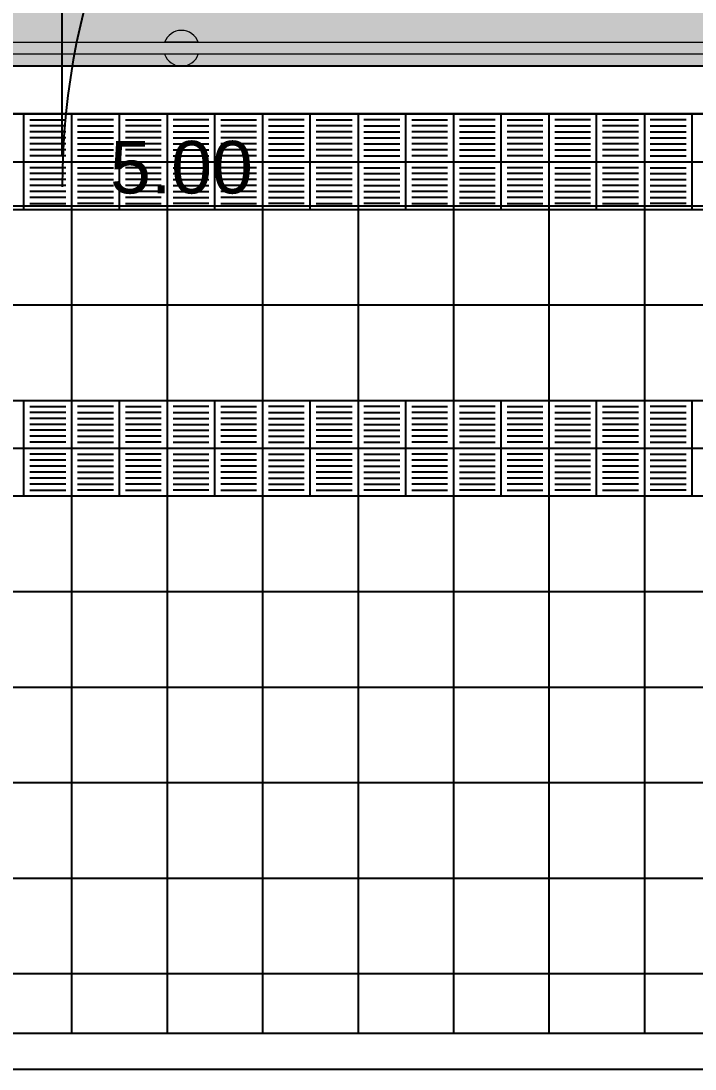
# Model space of a CAD drawing. Header units: inches. Extents: x -309 to 190, y -1585 to -1350.
# Drawn here: x -244.704 to -241.879, y -1423.408 to -1419.019 of the extents above; entities that cross this region are included whole.
import ezdxf
from ezdxf.lldxf.tags import DXFTag

# ---------------------------------------------------------------- set-up
doc = ezdxf.new("R2010")
doc.units = ezdxf.units.IN
doc.header["$MEASUREMENT"] = 0
doc.header["$PDMODE"] = 3
for name, pattern in [('CENTER2', [1.125, 0.75, -0.125, 0.125, -0.125]), ('DASHDOT', [25.4, 12.7, -6.35, 0, -6.35]), ('HIDDEN', [0.375, 0.25, -0.125])]:
    doc.linetypes.add(name, pattern=pattern)
doc.layers.get('0').update_dxf_attribs({"color": 9, "linetype": 'CONTINUOUS'})
doc.layers.get('DEFPOINTS').update_dxf_attribs({"color": 9, "linetype": 'CONTINUOUS'})
for name, color, linetype in [('CARP', 9, 'CONTINUOUS'), ('CIEGOS', 9, 'CONTINUOUS'), ('COTAS 1.75', 9, 'CONTINUOUS'), ('DET', 9, 'CONTINUOUS'), ('EJES', 9, 'DASHDOT'), ('HACHS', 9, 'CONTINUOUS'), ('lm', 9, 'HIDDEN'), ('NO VIDENTES', 9, 'CONTINUOUS'), ('PROY', 9, 'HIDDEN2'), ('V2', 9, 'CONTINUOUS')]:
    doc.layers.add(name, color=color, linetype=linetype)
doc.layers.add('None', color=9, linetype='CONTINUOUS', lineweight=5)
doc.styles.add('COTAS', font='arial.ttf')
tags = doc.linetypes.add('HIDDEN2', pattern=[0.1875, 0.125, -0.0625]).pattern_tags.tags
tags[6:7] = [DXFTag(74, 4), DXFTag(75, 0), DXFTag(340, '0'), DXFTag(46, 1.0), DXFTag(50, 0.0), DXFTag(44, 0.0), DXFTag(45, 0.0)]
tags[4:5] = [DXFTag(74, 4), DXFTag(75, 0), DXFTag(340, '0'), DXFTag(46, 1.0), DXFTag(50, 0.0), DXFTag(44, 0.0), DXFTag(45, 0.0)]
doc.dimstyles.new('ploteo 100', dxfattribs={"dimscale": 0, "dimtxt": 0.22, "dimasz": 0.1, "dimexe": 0, "dimexo": 0, "dimgap": 0.05, "dimtad": 1, "dimzin": 0, "dimdsep": 46, "dimtxsty": 'COTAS', "dimblk1": 'ARCHTICK', "dimblk2": 'ARCHTICK', "dimsah": 1, "dimcen": 0.7, "dimclrd": 256, "dimclre": 256, "dimclrt": 256, "dimaunit": 1, "dimadec": 3, "dimazin": 0, "dimtfac": 1, "dimtmove": 2, "dimatfit": 3, "dimldrblk": 'ARCHTICK', "dimfxl": 1, "dimtolj": 1, "dimtzin": 0, "dimarcsym": 0})

# ---------------------------------------------------------------- blocks, each defined once
blk = doc.blocks.new('_ARCHTICK')
at = {"color": 0, "linetype": 'ByBlock', "const_width": 0.15}
blk.add_lwpolyline([(-0.5, -0.5), (0.5, 0.5)], dxfattribs=at)
blk = doc.blocks.new('*D16')
at = {"layer": 'COTAS 1.75', "lineweight": -2, "transparency": 16777216}
for p, q in [((-246.5318, -1419.4082), (-246.5318, -1419.795)), ((-241.5318, -1419.4082), (-241.5318, -1419.795)), ((-241.5318, -1419.795), (-246.5318, -1419.795))]:
    blk.add_line(p, q, dxfattribs=at)
at = {"layer": 'DEFPOINTS', "color": 0, "transparency": 16777216}
for p in [(-246.5318, -1419.4082), (-241.5318, -1419.4082), (-246.5318, -1419.795)]:
    blk.add_point(p, dxfattribs=at)
at = {"layer": 'COTAS 1.75', "lineweight": -2, "transparency": 16777216, "xscale": 0.1, "yscale": 0.1, "zscale": 0.1}
for p, rotation in [((-246.5318, -1419.795), 180.0000000002293), ((-241.5318, -1419.795), 2.293365497507693e-10)]:
    blk.add_blockref('_ARCHTICK', p, dxfattribs=dict(at, rotation=rotation))
at = {"layer": 'COTAS 1.75', "transparency": 16777216, "insert": (-244.0318, -1419.6327), "char_height": 0.22, "attachment_point": 5, "style": 'COTAS'}
blk.add_mtext('\\A1;5.00', dxfattribs=at)

msp = doc.modelspace()

# ---------------------------------------------------------------- hatches: boundary and pattern name
at = {"layer": 'HACHS'}
h = msp.add_hatch(dxfattribs=at)
h.set_pattern_fill('AR-HBONE', color=256, scale=0.03, angle=-1e-14)
edge = h.paths.add_edge_path()
edge.add_line((-257.5318, -1375.7982), (-262.5318, -1375.7982))
edge.add_line((-262.5318, -1375.7982), (-262.5318, -1379.3882))
edge.add_line((-262.5318, -1379.3882), (-264.4918, -1379.3882))
edge.add_line((-264.4918, -1379.3882), (-264.4918, -1375.571))
edge.add_line((-264.4918, -1375.571), (-268.5332, -1379.6124))
edge.add_line((-268.5332, -1379.6124), (-268.5332, -1380.2142))
edge.add_line((-268.5332, -1380.2142), (-263.5318, -1380.2142))
edge.add_line((-263.5318, -1380.2142), (-263.5318, -1395.2142))
edge.add_line((-263.5318, -1395.2142), (-268.5318, -1395.2142))
edge.add_line((-268.5318, -1395.2142), (-268.5318, -1397.7142))
edge.add_line((-268.5318, -1397.7142), (-263.5318, -1397.7142))
edge.add_line((-263.5318, -1397.7142), (-263.5318, -1415.2142))
edge.add_line((-263.5318, -1415.2142), (-268.403, -1415.2142))
edge.add_line((-268.403, -1415.2142), (-264.409, -1419.2082))
edge.add_line((-264.409, -1419.2082), (-236.5318, -1419.2082))
edge.add_line((-236.5318, -1419.2082), (-236.5318, -1417.9618))
edge.add_line((-236.5318, -1417.9618), (-241.5318, -1417.9618))
edge.add_line((-241.5318, -1417.9618), (-241.5318, -1400.4618))
edge.add_line((-241.5318, -1400.4618), (-236.5318, -1400.4618))
edge.add_line((-236.5318, -1400.4618), (-236.5318, -1395.3142))
edge.add_line((-236.5318, -1395.3142), (-241.5318, -1395.3142))
edge.add_line((-241.5318, -1395.3142), (-241.5318, -1375.7982))
edge.add_line((-241.5318, -1375.7982), (-246.5318, -1375.7982))
edge.add_line((-246.5318, -1375.7982), (-246.5318, -1378.4182))
edge.add_arc((-246.9318, -1378.4182), 0.4, -90, 0, ccw=False)
edge.add_line((-246.9318, -1378.8182), (-257.1318, -1378.8182))
edge.add_arc((-257.1318, -1378.4182), 0.4, 180, 270, ccw=False)
edge.add_line((-257.5318, -1378.4182), (-257.5318, -1376.0565))
edge.add_line((-257.5318, -1376.0565), (-257.5318, -1375.7982))
h.paths.add_polyline_path([(-247.5318, -1385.3142), (-257.5318, -1385.3142), (-257.5318, -1395.3142), (-247.5318, -1395.3142)], flags=16)
h.paths.add_polyline_path([(-257.5318, -1397.7142), (-247.5318, -1397.7142), (-247.5318, -1412.7142), (-257.5318, -1412.7142)], flags=16)
h.paths.add_polyline_path([(-238.3318, -1395.6392), (-238.3318, -1397.4892), (-237.9318, -1397.4892), (-237.9318, -1395.6392)], flags=0)
h.paths.add_polyline_path([(-237.5318, -1395.6392), (-237.5318, -1397.4892), (-237.1318, -1397.4892), (-237.1318, -1395.6392)], flags=16)
h.paths.add_polyline_path([(-238.3318, -1395.6392), (-238.3318, -1397.4892), (-237.9318, -1397.4892), (-237.9318, -1395.6392)], flags=16)
h.paths.add_polyline_path([(-237.5318, -1395.6392), (-237.5318, -1397.4892), (-237.1318, -1397.4892), (-237.1318, -1395.6392)], flags=0)
h.paths.add_polyline_path([(-239.5318, -1395.6392), (-239.5318, -1397.4892), (-239.9318, -1397.4892), (-239.9318, -1395.6392)], flags=0)
h.paths.add_polyline_path([(-240.3318, -1395.6392), (-240.3318, -1397.4892), (-240.7318, -1397.4892), (-240.7318, -1395.6392)], flags=16)
h.paths.add_polyline_path([(-241.1318, -1395.6392), (-241.1318, -1397.4892), (-241.5318, -1397.4892), (-241.5318, -1395.6392)], flags=16)
h.paths.add_polyline_path([(-241.9318, -1395.6392), (-241.9318, -1397.4892), (-242.3318, -1397.4892), (-242.3318, -1395.6392)], flags=0)
h.paths.add_polyline_path([(-238.7318, -1395.6392), (-238.7318, -1397.4892), (-239.1318, -1397.4892), (-239.1318, -1395.6392)], flags=16)
h.paths.add_polyline_path([(-239.5318, -1395.6392), (-239.5318, -1397.4892), (-239.9318, -1397.4892), (-239.9318, -1395.6392)], flags=16)
h.paths.add_polyline_path([(-240.3318, -1395.6392), (-240.3318, -1397.4892), (-240.7318, -1397.4892), (-240.7318, -1395.6392)], flags=0)
h.paths.add_polyline_path([(-241.9318, -1395.6392), (-241.9318, -1397.4892), (-242.3318, -1397.4892), (-242.3318, -1395.6392)], flags=16)
h.paths.add_polyline_path([(-238.7318, -1395.6392), (-238.7318, -1397.4892), (-239.1318, -1397.4892), (-239.1318, -1395.6392)], flags=0)
h.paths.add_polyline_path([(-243.1318, -1395.6392), (-243.1318, -1397.4892), (-242.7318, -1397.4892), (-242.7318, -1395.6392)], flags=16)
h.paths.add_polyline_path([(-243.9318, -1395.6392), (-243.9318, -1397.4892), (-243.5318, -1397.4892), (-243.5318, -1395.6392)], flags=0)
h.paths.add_polyline_path([(-243.1318, -1395.6392), (-243.1318, -1397.4892), (-242.7318, -1397.4892), (-242.7318, -1395.6392)], flags=0)
h.paths.add_polyline_path([(-243.9318, -1395.6392), (-243.9318, -1397.4892), (-243.5318, -1397.4892), (-243.5318, -1395.6392)], flags=16)
h.paths.add_polyline_path([(-244.7318, -1395.6392), (-244.7318, -1397.4892), (-244.3318, -1397.4892), (-244.3318, -1395.6392)], flags=16)
h.paths.add_polyline_path([(-258.3318, -1395.6392), (-258.3318, -1397.4892), (-257.9318, -1397.4892), (-257.9318, -1395.6392)], flags=16)
h.paths.add_polyline_path([(-259.9318, -1395.6392), (-259.9318, -1397.4892), (-259.5318, -1397.4892), (-259.5318, -1395.6392)], flags=16)
h.paths.add_polyline_path([(-259.1318, -1395.6392), (-259.1318, -1397.4892), (-258.7318, -1397.4892), (-258.7318, -1395.6392)], flags=0)
h.paths.add_polyline_path([(-258.3318, -1395.6392), (-258.3318, -1397.4892), (-257.9318, -1397.4892), (-257.9318, -1395.6392)], flags=0)
h.paths.add_polyline_path([(-259.9318, -1395.6392), (-259.9318, -1397.4892), (-259.5318, -1397.4892), (-259.5318, -1395.6392)], flags=0)
h.paths.add_polyline_path([(-259.1318, -1395.6392), (-259.1318, -1397.4892), (-258.7318, -1397.4892), (-258.7318, -1395.6392)], flags=16)
h.paths.add_polyline_path([(-246.3318, -1395.6392), (-246.3318, -1397.4892), (-245.9318, -1397.4892), (-245.9318, -1395.6392)], flags=0)
h.paths.add_polyline_path([(-245.5318, -1395.6392), (-245.5318, -1397.4892), (-245.1318, -1397.4892), (-245.1318, -1395.6392)], flags=16)
h.paths.add_polyline_path([(-247.1318, -1395.6392), (-247.1318, -1397.4892), (-246.7318, -1397.4892), (-246.7318, -1395.6392)], flags=16)
h.paths.add_polyline_path([(-246.3318, -1395.6392), (-246.3318, -1397.4892), (-245.9318, -1397.4892), (-245.9318, -1395.6392)], flags=16)
h.paths.add_polyline_path([(-245.5318, -1395.6392), (-245.5318, -1397.4892), (-245.1318, -1397.4892), (-245.1318, -1395.6392)], flags=0)
h.paths.add_polyline_path([(-247.1318, -1395.6392), (-247.1318, -1397.4892), (-246.7318, -1397.4892), (-246.7318, -1395.6392)], flags=0)
h.paths.add_polyline_path([(-256.3318, -1395.6392), (-256.3318, -1397.4892), (-256.7318, -1397.4892), (-256.7318, -1395.6392)], flags=0)
h.paths.add_polyline_path([(-257.1318, -1395.6392), (-257.1318, -1397.4892), (-257.5318, -1397.4892), (-257.5318, -1395.6392)], flags=16)
h.paths.add_polyline_path([(-253.1318, -1395.6392), (-253.1318, -1397.4892), (-253.5318, -1397.4892), (-253.5318, -1395.6392)], flags=0)
h.paths.add_polyline_path([(-253.9318, -1395.6392), (-253.9318, -1397.4892), (-254.3318, -1397.4892), (-254.3318, -1395.6392)], flags=0)
h.paths.add_polyline_path([(-254.7318, -1395.6392), (-254.7318, -1397.4892), (-255.1318, -1397.4892), (-255.1318, -1395.6392)], flags=0)
h.paths.add_polyline_path([(-255.5318, -1395.6392), (-255.5318, -1397.4892), (-255.9318, -1397.4892), (-255.9318, -1395.6392)], flags=16)
h.paths.add_polyline_path([(-252.3318, -1395.6392), (-252.3318, -1397.4892), (-252.7318, -1397.4892), (-252.7318, -1395.6392)], flags=0)
h.paths.add_polyline_path([(-247.5318, -1395.6392), (-247.5318, -1397.4892), (-247.9318, -1397.4892), (-247.9318, -1395.6392)], flags=16)
h.paths.add_polyline_path([(-249.1318, -1395.6392), (-249.1318, -1397.4892), (-249.5318, -1397.4892), (-249.5318, -1395.6392)], flags=16)
h.paths.add_polyline_path([(-249.9318, -1395.6392), (-249.9318, -1397.4892), (-250.3318, -1397.4892), (-250.3318, -1395.6392)], flags=0)
h.paths.add_polyline_path([(-250.7318, -1395.6392), (-250.7318, -1397.4892), (-251.1318, -1397.4892), (-251.1318, -1395.6392)], flags=0)
h.paths.add_polyline_path([(-251.5318, -1395.6392), (-251.5318, -1397.4892), (-251.9318, -1397.4892), (-251.9318, -1395.6392)], flags=16)
h.paths.add_polyline_path([(-248.3318, -1395.6392), (-248.3318, -1397.4892), (-248.7318, -1397.4892), (-248.7318, -1395.6392)], flags=0)
h.paths.add_polyline_path([(-256.3318, -1395.6392), (-256.3318, -1397.4892), (-256.7318, -1397.4892), (-256.7318, -1395.6392)], flags=16)
h.paths.add_polyline_path([(-257.1318, -1395.6392), (-257.1318, -1397.4892), (-257.5318, -1397.4892), (-257.5318, -1395.6392)], flags=0)
h.paths.add_polyline_path([(-253.1318, -1395.6392), (-253.1318, -1397.4892), (-253.5318, -1397.4892), (-253.5318, -1395.6392)], flags=16)
h.paths.add_polyline_path([(-253.9318, -1395.6392), (-253.9318, -1397.4892), (-254.3318, -1397.4892), (-254.3318, -1395.6392)], flags=16)
h.paths.add_polyline_path([(-254.7318, -1395.6392), (-254.7318, -1397.4892), (-255.1318, -1397.4892), (-255.1318, -1395.6392)], flags=16)
h.paths.add_polyline_path([(-255.5318, -1395.6392), (-255.5318, -1397.4892), (-255.9318, -1397.4892), (-255.9318, -1395.6392)], flags=0)
h.paths.add_polyline_path([(-252.3318, -1395.6392), (-252.3318, -1397.4892), (-252.7318, -1397.4892), (-252.7318, -1395.6392)], flags=16)
h.paths.add_polyline_path([(-247.5318, -1395.6392), (-247.5318, -1397.4892), (-247.9318, -1397.4892), (-247.9318, -1395.6392)], flags=0)
h.paths.add_polyline_path([(-249.1318, -1395.6392), (-249.1318, -1397.4892), (-249.5318, -1397.4892), (-249.5318, -1395.6392)], flags=0)
h.paths.add_polyline_path([(-249.9318, -1395.6392), (-249.9318, -1397.4892), (-250.3318, -1397.4892), (-250.3318, -1395.6392)], flags=16)
h.paths.add_polyline_path([(-250.7318, -1395.6392), (-250.7318, -1397.4892), (-251.1318, -1397.4892), (-251.1318, -1395.6392)], flags=16)
h.paths.add_polyline_path([(-251.5318, -1395.6392), (-251.5318, -1397.4892), (-251.9318, -1397.4892), (-251.9318, -1395.6392)], flags=0)
h.paths.add_polyline_path([(-248.3318, -1395.6392), (-248.3318, -1397.4892), (-248.7318, -1397.4892), (-248.7318, -1395.6392)], flags=16)
h.paths.add_polyline_path([(-260.7318, -1395.6392), (-260.7318, -1397.4892), (-260.3318, -1397.4892), (-260.3318, -1395.6392)], flags=16)
h.paths.add_polyline_path([(-261.5318, -1395.6392), (-261.5318, -1397.4892), (-261.1318, -1397.4892), (-261.1318, -1395.6392)], flags=16)
h.paths.add_polyline_path([(-262.3318, -1395.6392), (-262.3318, -1397.4892), (-261.9318, -1397.4892), (-261.9318, -1395.6392)], flags=16)
h.paths.add_polyline_path([(-263.1318, -1395.6392), (-263.1318, -1397.4892), (-262.7318, -1397.4892), (-262.7318, -1395.6392)], flags=16)
h.paths.add_polyline_path([(-261.5318, -1395.6392), (-261.5318, -1397.4892), (-261.1318, -1397.4892), (-261.1318, -1395.6392)], flags=0)
h.paths.add_polyline_path([(-262.3318, -1395.6392), (-262.3318, -1397.4892), (-261.9318, -1397.4892), (-261.9318, -1395.6392)], flags=0)
h.paths.add_polyline_path([(-263.1318, -1395.6392), (-263.1318, -1397.4892), (-262.7318, -1397.4892), (-262.7318, -1395.6392)], flags=0)
h.paths.add_polyline_path([(-243.7431, -1376.3182), (-243.7431, -1378.1682), (-243.3431, -1378.1682), (-243.3431, -1376.3182)], flags=0)
h.paths.add_polyline_path([(-242.9431, -1376.3182), (-242.9431, -1378.1682), (-242.5431, -1378.1682), (-242.5431, -1376.3182)], flags=16)
h.paths.add_polyline_path([(-242.1431, -1376.3182), (-242.1431, -1378.1682), (-241.7431, -1378.1682), (-241.7431, -1376.3182)], flags=0)
h.paths.add_polyline_path([(-243.7431, -1376.3182), (-243.7431, -1378.1682), (-243.3431, -1378.1682), (-243.3431, -1376.3182)], flags=16)
h.paths.add_polyline_path([(-242.9431, -1376.3182), (-242.9431, -1378.1682), (-242.5431, -1378.1682), (-242.5431, -1376.3182)], flags=0)
h.paths.add_polyline_path([(-242.1431, -1376.3182), (-242.1431, -1378.1682), (-241.7431, -1378.1682), (-241.7431, -1376.3182)], flags=16)
h.paths.add_polyline_path([(-244.1431, -1376.3182), (-244.1431, -1378.1682), (-244.5431, -1378.1682), (-244.5431, -1376.3182)], flags=16)
h.paths.add_polyline_path([(-246.1431, -1376.3182), (-246.1431, -1378.1682), (-245.7431, -1378.1682), (-245.7431, -1376.3182)], flags=16)
h.paths.add_polyline_path([(-244.9431, -1376.3182), (-244.9431, -1378.1682), (-245.3431, -1378.1682), (-245.3431, -1376.3182)], flags=16)
h.paths.add_polyline_path([(-244.9431, -1376.3182), (-244.9431, -1378.1682), (-245.3431, -1378.1682), (-245.3431, -1376.3182)], flags=0)

# ---------------------------------------------------------------- linework, layer by layer
at = {"layer": 'CARP', "flags": 128}
msp.add_lwpolyline([(-241.5318, -1419.2082), (-246.5318, -1419.2082)], dxfattribs=at)
at = {"layer": 'CIEGOS'}
for points in [[(-264.4918, -1419.4082), (-172.9718, -1419.4082)], [(-264.6577, -1419.8082), (-172.8062, -1419.8082)], [(-264.9895, -1420.6082), (-172.4742, -1420.6082)], [(-264.9895, -1420.6082), (-172.4742, -1420.6082)], [(-265.1553, -1421.0082), (-172.3084, -1421.0082)], [(-265.1553, -1421.0082), (-172.3084, -1421.0082)]]:
    msp.add_lwpolyline(points, dxfattribs=at)
at = {"layer": 'DET'}
for points in [[(-244.6918, -1419.8082), (-244.6918, -1419.4082)], [(-244.4918, -1419.4082), (-244.4918, -1423.2582)], [(-244.2918, -1419.8082), (-244.2918, -1419.4082)], [(-244.0918, -1419.4082), (-244.0918, -1423.2582)], [(-243.8918, -1419.8082), (-243.8918, -1419.4082)], [(-243.6918, -1419.4082), (-243.6918, -1423.2582)], [(-243.4918, -1419.8082), (-243.4918, -1419.4082)], [(-243.2918, -1419.4082), (-243.2918, -1423.2582)], [(-243.0918, -1419.8082), (-243.0918, -1419.4082)], [(-242.8918, -1419.4082), (-242.8918, -1423.2582)], [(-242.6918, -1419.8082), (-242.6918, -1419.4082)], [(-242.4918, -1419.4082), (-242.4918, -1423.2582)], [(-242.2918, -1419.8082), (-242.2918, -1419.4082)], [(-242.0918, -1419.4082), (-242.0918, -1423.2582)], [(-241.8918, -1419.8082), (-241.8918, -1419.4082)], [(-264.5748, -1419.6082), (-172.889, -1419.6082)], [(-264.8236, -1420.2082), (-172.6405, -1420.2082)], [(-264.8236, -1420.2082), (-172.6405, -1420.2082)], [(-244.6918, -1421.0082), (-244.6918, -1420.6082)], [(-244.2918, -1421.0082), (-244.2918, -1420.6082)], [(-243.8918, -1421.0082), (-243.8918, -1420.6082)], [(-243.4918, -1421.0082), (-243.4918, -1420.6082)], [(-243.0918, -1421.0082), (-243.0918, -1420.6082)], [(-242.6918, -1421.0082), (-242.6918, -1420.6082)], [(-242.2918, -1421.0082), (-242.2918, -1420.6082)], [(-241.8918, -1421.0082), (-241.8918, -1420.6082)], [(-265.0724, -1420.8082), (-172.3914, -1420.8082)], [(-265.0724, -1420.8082), (-172.3914, -1420.8082)], [(-265.3212, -1421.4082), (-172.1425, -1421.4082)], [(-265.3212, -1421.4082), (-172.1425, -1421.4082)], [(-265.4871, -1421.8082), (-171.9766, -1421.8082)], [(-265.4871, -1421.8082), (-171.9766, -1421.8082)], [(-265.653, -1422.2082), (-171.8107, -1422.2082)], [(-248.4918, -1422.6082), (-239.6918, -1422.6082)], [(-265.9847, -1423.0082), (-239.6918, -1423.0082)]]:
    msp.add_lwpolyline(points, dxfattribs=at)
at = {"layer": 'EJES', "ltscale": 0.6}
msp.add_line((-241.5318, -1419.4082), (-246.5318, -1419.4082), dxfattribs=at)
at = {"layer": 'lm', "linetype": 'CENTER2'}
msp.add_line((-265.8046, -1419.4082), (-171.4579, -1419.4082), dxfattribs=at)
msp.add_line((-265.8046, -1419.4082), (-171.4579, -1419.4082), dxfattribs=at)
at = {"layer": 'NO VIDENTES'}
for p, q in [((-244.6668, -1419.4332), (-244.5168, -1419.4332)), ((-244.5168, -1419.4582), (-244.6668, -1419.4582)), ((-244.3168, -1419.4332), (-244.4668, -1419.4332)), ((-244.4668, -1419.4582), (-244.3168, -1419.4582)), ((-244.2668, -1419.4332), (-244.1168, -1419.4332)), ((-244.1168, -1419.4582), (-244.2668, -1419.4582)), ((-243.9168, -1419.4332), (-244.0668, -1419.4332)), ((-244.0668, -1419.4582), (-243.9168, -1419.4582)), ((-243.8668, -1419.4332), (-243.7168, -1419.4332)), ((-243.7168, -1419.4582), (-243.8668, -1419.4582)), ((-243.5168, -1419.4332), (-243.6668, -1419.4332)), ((-243.6668, -1419.4582), (-243.5168, -1419.4582)), ((-243.4668, -1419.4332), (-243.3168, -1419.4332)), ((-243.3168, -1419.4582), (-243.4668, -1419.4582)), ((-243.1168, -1419.4332), (-243.2668, -1419.4332)), ((-243.2668, -1419.4582), (-243.1168, -1419.4582)), ((-243.0668, -1419.4332), (-242.9168, -1419.4332)), ((-242.9168, -1419.4582), (-243.0668, -1419.4582)), ((-242.7168, -1419.4332), (-242.8668, -1419.4332)), ((-242.8668, -1419.4582), (-242.7168, -1419.4582)), ((-242.6668, -1419.4332), (-242.5168, -1419.4332)), ((-242.5168, -1419.4582), (-242.6668, -1419.4582)), ((-242.3168, -1419.4332), (-242.4668, -1419.4332)), ((-242.4668, -1419.4582), (-242.3168, -1419.4582)), ((-242.2668, -1419.4332), (-242.1168, -1419.4332)), ((-242.1168, -1419.4582), (-242.2668, -1419.4582)), ((-241.9168, -1419.4332), (-242.0668, -1419.4332)), ((-242.0668, -1419.4582), (-241.9168, -1419.4582)), ((-244.5168, -1419.4832), (-244.6668, -1419.4832)), ((-244.4668, -1419.4832), (-244.3168, -1419.4832)), ((-244.1168, -1419.4832), (-244.2668, -1419.4832)), ((-244.0668, -1419.4832), (-243.9168, -1419.4832)), ((-243.7168, -1419.4832), (-243.8668, -1419.4832)), ((-243.6668, -1419.4832), (-243.5168, -1419.4832)), ((-243.3168, -1419.4832), (-243.4668, -1419.4832)), ((-243.2668, -1419.4832), (-243.1168, -1419.4832)), ((-242.9168, -1419.4832), (-243.0668, -1419.4832)), ((-242.8668, -1419.4832), (-242.7168, -1419.4832)), ((-242.5168, -1419.4832), (-242.6668, -1419.4832)), ((-242.4668, -1419.4832), (-242.3168, -1419.4832)), ((-242.1168, -1419.4832), (-242.2668, -1419.4832)), ((-242.0668, -1419.4832), (-241.9168, -1419.4832)), ((-244.5168, -1419.5082), (-244.6668, -1419.5082)), ((-244.5168, -1419.5332), (-244.6668, -1419.5332)), ((-244.4668, -1419.5082), (-244.3168, -1419.5082)), ((-244.4668, -1419.5332), (-244.3168, -1419.5332)), ((-244.1168, -1419.5082), (-244.2668, -1419.5082)), ((-244.1168, -1419.5332), (-244.2668, -1419.5332)), ((-244.0668, -1419.5082), (-243.9168, -1419.5082)), ((-244.0668, -1419.5332), (-243.9168, -1419.5332)), ((-243.7168, -1419.5082), (-243.8668, -1419.5082)), ((-243.7168, -1419.5332), (-243.8668, -1419.5332)), ((-243.6668, -1419.5082), (-243.5168, -1419.5082)), ((-243.6668, -1419.5332), (-243.5168, -1419.5332)), ((-243.3168, -1419.5082), (-243.4668, -1419.5082)), ((-243.3168, -1419.5332), (-243.4668, -1419.5332)), ((-243.2668, -1419.5082), (-243.1168, -1419.5082)), ((-243.2668, -1419.5332), (-243.1168, -1419.5332)), ((-242.9168, -1419.5082), (-243.0668, -1419.5082)), ((-242.9168, -1419.5332), (-243.0668, -1419.5332)), ((-242.8668, -1419.5082), (-242.7168, -1419.5082)), ((-242.8668, -1419.5332), (-242.7168, -1419.5332)), ((-242.5168, -1419.5082), (-242.6668, -1419.5082)), ((-242.5168, -1419.5332), (-242.6668, -1419.5332)), ((-242.4668, -1419.5082), (-242.3168, -1419.5082)), ((-242.4668, -1419.5332), (-242.3168, -1419.5332)), ((-242.1168, -1419.5082), (-242.2668, -1419.5082)), ((-242.1168, -1419.5332), (-242.2668, -1419.5332)), ((-242.0668, -1419.5082), (-241.9168, -1419.5082)), ((-242.0668, -1419.5332), (-241.9168, -1419.5332)), ((-244.5168, -1419.5582), (-244.6668, -1419.5582)), ((-244.5168, -1419.5832), (-244.6668, -1419.5832)), ((-244.4668, -1419.5582), (-244.3168, -1419.5582)), ((-244.4668, -1419.5832), (-244.3168, -1419.5832)), ((-244.1168, -1419.5582), (-244.2668, -1419.5582)), ((-244.1168, -1419.5832), (-244.2668, -1419.5832)), ((-244.0668, -1419.5582), (-243.9168, -1419.5582)), ((-244.0668, -1419.5832), (-243.9168, -1419.5832)), ((-243.7168, -1419.5582), (-243.8668, -1419.5582)), ((-243.7168, -1419.5832), (-243.8668, -1419.5832)), ((-243.6668, -1419.5582), (-243.5168, -1419.5582)), ((-243.6668, -1419.5832), (-243.5168, -1419.5832)), ((-243.3168, -1419.5582), (-243.4668, -1419.5582)), ((-243.3168, -1419.5832), (-243.4668, -1419.5832)), ((-243.2668, -1419.5582), (-243.1168, -1419.5582)), ((-243.2668, -1419.5832), (-243.1168, -1419.5832)), ((-242.9168, -1419.5582), (-243.0668, -1419.5582)), ((-242.9168, -1419.5832), (-243.0668, -1419.5832)), ((-242.8668, -1419.5582), (-242.7168, -1419.5582)), ((-242.8668, -1419.5832), (-242.7168, -1419.5832)), ((-242.5168, -1419.5582), (-242.6668, -1419.5582)), ((-242.5168, -1419.5832), (-242.6668, -1419.5832)), ((-242.4668, -1419.5582), (-242.3168, -1419.5582)), ((-242.4668, -1419.5832), (-242.3168, -1419.5832)), ((-242.1168, -1419.5582), (-242.2668, -1419.5582)), ((-242.1168, -1419.5832), (-242.2668, -1419.5832)), ((-242.0668, -1419.5582), (-241.9168, -1419.5582)), ((-242.0668, -1419.5832), (-241.9168, -1419.5832)), ((-244.5168, -1419.6332), (-244.6668, -1419.6332)), ((-244.4668, -1419.6332), (-244.3168, -1419.6332)), ((-244.1168, -1419.6332), (-244.2668, -1419.6332)), ((-244.0668, -1419.6332), (-243.9168, -1419.6332)), ((-243.7168, -1419.6332), (-243.8668, -1419.6332)), ((-243.6668, -1419.6332), (-243.5168, -1419.6332)), ((-243.3168, -1419.6332), (-243.4668, -1419.6332)), ((-243.2668, -1419.6332), (-243.1168, -1419.6332)), ((-242.9168, -1419.6332), (-243.0668, -1419.6332)), ((-242.8668, -1419.6332), (-242.7168, -1419.6332)), ((-242.5168, -1419.6332), (-242.6668, -1419.6332)), ((-242.4668, -1419.6332), (-242.3168, -1419.6332)), ((-242.1168, -1419.6332), (-242.2668, -1419.6332)), ((-242.0668, -1419.6332), (-241.9168, -1419.6332)), ((-244.5168, -1419.6582), (-244.6668, -1419.6582)), ((-244.4668, -1419.6582), (-244.3168, -1419.6582)), ((-244.1168, -1419.6582), (-244.2668, -1419.6582)), ((-244.0668, -1419.6582), (-243.9168, -1419.6582)), ((-243.7168, -1419.6582), (-243.8668, -1419.6582)), ((-243.6668, -1419.6582), (-243.5168, -1419.6582)), ((-243.3168, -1419.6582), (-243.4668, -1419.6582)), ((-243.2668, -1419.6582), (-243.1168, -1419.6582)), ((-242.9168, -1419.6582), (-243.0668, -1419.6582)), ((-242.8668, -1419.6582), (-242.7168, -1419.6582)), ((-242.5168, -1419.6582), (-242.6668, -1419.6582)), ((-242.4668, -1419.6582), (-242.3168, -1419.6582)), ((-242.1168, -1419.6582), (-242.2668, -1419.6582)), ((-242.0668, -1419.6582), (-241.9168, -1419.6582)), ((-244.5168, -1419.6832), (-244.6668, -1419.6832)), ((-244.5168, -1419.7082), (-244.6668, -1419.7082)), ((-244.4668, -1419.6832), (-244.3168, -1419.6832)), ((-244.4668, -1419.7082), (-244.3168, -1419.7082)), ((-244.1168, -1419.6832), (-244.2668, -1419.6832)), ((-244.1168, -1419.7082), (-244.2668, -1419.7082)), ((-244.0668, -1419.6832), (-243.9168, -1419.6832)), ((-244.0668, -1419.7082), (-243.9168, -1419.7082)), ((-243.7168, -1419.6832), (-243.8668, -1419.6832)), ((-243.7168, -1419.7082), (-243.8668, -1419.7082)), ((-243.6668, -1419.6832), (-243.5168, -1419.6832)), ((-243.6668, -1419.7082), (-243.5168, -1419.7082)), ((-243.3168, -1419.6832), (-243.4668, -1419.6832)), ((-243.3168, -1419.7082), (-243.4668, -1419.7082)), ((-243.2668, -1419.6832), (-243.1168, -1419.6832)), ((-243.2668, -1419.7082), (-243.1168, -1419.7082)), ((-242.9168, -1419.6832), (-243.0668, -1419.6832)), ((-242.9168, -1419.7082), (-243.0668, -1419.7082)), ((-242.8668, -1419.6832), (-242.7168, -1419.6832)), ((-242.8668, -1419.7082), (-242.7168, -1419.7082)), ((-242.5168, -1419.6832), (-242.6668, -1419.6832)), ((-242.5168, -1419.7082), (-242.6668, -1419.7082)), ((-242.4668, -1419.6832), (-242.3168, -1419.6832)), ((-242.4668, -1419.7082), (-242.3168, -1419.7082)), ((-242.1168, -1419.6832), (-242.2668, -1419.6832)), ((-242.1168, -1419.7082), (-242.2668, -1419.7082)), ((-242.0668, -1419.6832), (-241.9168, -1419.6832)), ((-242.0668, -1419.7082), (-241.9168, -1419.7082)), ((-244.5168, -1419.7332), (-244.6668, -1419.7332)), ((-244.5168, -1419.7582), (-244.6668, -1419.7582)), ((-244.4668, -1419.7332), (-244.3168, -1419.7332)), ((-244.4668, -1419.7582), (-244.3168, -1419.7582)), ((-244.1168, -1419.7332), (-244.2668, -1419.7332)), ((-244.1168, -1419.7582), (-244.2668, -1419.7582)), ((-244.0668, -1419.7332), (-243.9168, -1419.7332)), ((-244.0668, -1419.7582), (-243.9168, -1419.7582)), ((-243.7168, -1419.7332), (-243.8668, -1419.7332)), ((-243.7168, -1419.7582), (-243.8668, -1419.7582)), ((-243.6668, -1419.7332), (-243.5168, -1419.7332)), ((-243.6668, -1419.7582), (-243.5168, -1419.7582)), ((-243.3168, -1419.7332), (-243.4668, -1419.7332)), ((-243.3168, -1419.7582), (-243.4668, -1419.7582)), ((-243.2668, -1419.7332), (-243.1168, -1419.7332)), ((-243.2668, -1419.7582), (-243.1168, -1419.7582)), ((-242.9168, -1419.7332), (-243.0668, -1419.7332)), ((-242.9168, -1419.7582), (-243.0668, -1419.7582)), ((-242.8668, -1419.7332), (-242.7168, -1419.7332)), ((-242.8668, -1419.7582), (-242.7168, -1419.7582)), ((-242.5168, -1419.7332), (-242.6668, -1419.7332)), ((-242.5168, -1419.7582), (-242.6668, -1419.7582)), ((-242.4668, -1419.7332), (-242.3168, -1419.7332)), ((-242.4668, -1419.7582), (-242.3168, -1419.7582)), ((-242.1168, -1419.7332), (-242.2668, -1419.7332)), ((-242.1168, -1419.7582), (-242.2668, -1419.7582)), ((-242.0668, -1419.7332), (-241.9168, -1419.7332)), ((-242.0668, -1419.7582), (-241.9168, -1419.7582)), ((-244.6668, -1419.7832), (-244.5168, -1419.7832)), ((-244.3168, -1419.7832), (-244.4668, -1419.7832)), ((-244.2668, -1419.7832), (-244.1168, -1419.7832)), ((-243.9168, -1419.7832), (-244.0668, -1419.7832)), ((-243.8668, -1419.7832), (-243.7168, -1419.7832)), ((-243.5168, -1419.7832), (-243.6668, -1419.7832)), ((-243.4668, -1419.7832), (-243.3168, -1419.7832)), ((-243.1168, -1419.7832), (-243.2668, -1419.7832)), ((-243.0668, -1419.7832), (-242.9168, -1419.7832)), ((-242.7168, -1419.7832), (-242.8668, -1419.7832)), ((-242.6668, -1419.7832), (-242.5168, -1419.7832)), ((-242.3168, -1419.7832), (-242.4668, -1419.7832)), ((-242.2668, -1419.7832), (-242.1168, -1419.7832)), ((-241.9168, -1419.7832), (-242.0668, -1419.7832)), ((-244.6668, -1420.6332), (-244.5168, -1420.6332)), ((-244.3168, -1420.6332), (-244.4668, -1420.6332)), ((-244.2668, -1420.6332), (-244.1168, -1420.6332)), ((-243.9168, -1420.6332), (-244.0668, -1420.6332)), ((-243.8668, -1420.6332), (-243.7168, -1420.6332)), ((-243.5168, -1420.6332), (-243.6668, -1420.6332)), ((-243.4668, -1420.6332), (-243.3168, -1420.6332)), ((-243.1168, -1420.6332), (-243.2668, -1420.6332)), ((-243.0668, -1420.6332), (-242.9168, -1420.6332)), ((-242.7168, -1420.6332), (-242.8668, -1420.6332)), ((-242.6668, -1420.6332), (-242.5168, -1420.6332)), ((-242.3168, -1420.6332), (-242.4668, -1420.6332)), ((-242.2668, -1420.6332), (-242.1168, -1420.6332)), ((-241.9168, -1420.6332), (-242.0668, -1420.6332)), ((-244.5168, -1420.6582), (-244.6668, -1420.6582)), ((-244.5168, -1420.6832), (-244.6668, -1420.6832)), ((-244.4668, -1420.6582), (-244.3168, -1420.6582)), ((-244.4668, -1420.6832), (-244.3168, -1420.6832)), ((-244.1168, -1420.6582), (-244.2668, -1420.6582)), ((-244.1168, -1420.6832), (-244.2668, -1420.6832)), ((-244.0668, -1420.6582), (-243.9168, -1420.6582)), ((-244.0668, -1420.6832), (-243.9168, -1420.6832)), ((-243.7168, -1420.6582), (-243.8668, -1420.6582)), ((-243.7168, -1420.6832), (-243.8668, -1420.6832)), ((-243.6668, -1420.6582), (-243.5168, -1420.6582)), ((-243.6668, -1420.6832), (-243.5168, -1420.6832)), ((-243.3168, -1420.6582), (-243.4668, -1420.6582)), ((-243.3168, -1420.6832), (-243.4668, -1420.6832)), ((-243.2668, -1420.6582), (-243.1168, -1420.6582)), ((-243.2668, -1420.6832), (-243.1168, -1420.6832)), ((-242.9168, -1420.6582), (-243.0668, -1420.6582)), ((-242.9168, -1420.6832), (-243.0668, -1420.6832)), ((-242.8668, -1420.6582), (-242.7168, -1420.6582)), ((-242.8668, -1420.6832), (-242.7168, -1420.6832)), ((-242.5168, -1420.6582), (-242.6668, -1420.6582)), ((-242.5168, -1420.6832), (-242.6668, -1420.6832)), ((-242.4668, -1420.6582), (-242.3168, -1420.6582)), ((-242.4668, -1420.6832), (-242.3168, -1420.6832)), ((-242.1168, -1420.6582), (-242.2668, -1420.6582)), ((-242.1168, -1420.6832), (-242.2668, -1420.6832)), ((-242.0668, -1420.6582), (-241.9168, -1420.6582)), ((-242.0668, -1420.6832), (-241.9168, -1420.6832)), ((-244.5168, -1420.7082), (-244.6668, -1420.7082)), ((-244.5168, -1420.7332), (-244.6668, -1420.7332)), ((-244.4668, -1420.7082), (-244.3168, -1420.7082)), ((-244.4668, -1420.7332), (-244.3168, -1420.7332)), ((-244.1168, -1420.7082), (-244.2668, -1420.7082)), ((-244.1168, -1420.7332), (-244.2668, -1420.7332)), ((-244.0668, -1420.7082), (-243.9168, -1420.7082)), ((-244.0668, -1420.7332), (-243.9168, -1420.7332)), ((-243.7168, -1420.7082), (-243.8668, -1420.7082)), ((-243.7168, -1420.7332), (-243.8668, -1420.7332)), ((-243.6668, -1420.7082), (-243.5168, -1420.7082)), ((-243.6668, -1420.7332), (-243.5168, -1420.7332)), ((-243.3168, -1420.7082), (-243.4668, -1420.7082)), ((-243.3168, -1420.7332), (-243.4668, -1420.7332)), ((-243.2668, -1420.7082), (-243.1168, -1420.7082)), ((-243.2668, -1420.7332), (-243.1168, -1420.7332)), ((-242.9168, -1420.7082), (-243.0668, -1420.7082)), ((-242.9168, -1420.7332), (-243.0668, -1420.7332)), ((-242.8668, -1420.7082), (-242.7168, -1420.7082)), ((-242.8668, -1420.7332), (-242.7168, -1420.7332)), ((-242.5168, -1420.7082), (-242.6668, -1420.7082)), ((-242.5168, -1420.7332), (-242.6668, -1420.7332)), ((-242.4668, -1420.7082), (-242.3168, -1420.7082)), ((-242.4668, -1420.7332), (-242.3168, -1420.7332)), ((-242.1168, -1420.7082), (-242.2668, -1420.7082)), ((-242.1168, -1420.7332), (-242.2668, -1420.7332)), ((-242.0668, -1420.7082), (-241.9168, -1420.7082)), ((-242.0668, -1420.7332), (-241.9168, -1420.7332)), ((-244.5168, -1420.7582), (-244.6668, -1420.7582)), ((-244.4668, -1420.7582), (-244.3168, -1420.7582)), ((-244.1168, -1420.7582), (-244.2668, -1420.7582)), ((-244.0668, -1420.7582), (-243.9168, -1420.7582)), ((-243.7168, -1420.7582), (-243.8668, -1420.7582)), ((-243.6668, -1420.7582), (-243.5168, -1420.7582)), ((-243.3168, -1420.7582), (-243.4668, -1420.7582)), ((-243.2668, -1420.7582), (-243.1168, -1420.7582)), ((-242.9168, -1420.7582), (-243.0668, -1420.7582)), ((-242.8668, -1420.7582), (-242.7168, -1420.7582)), ((-242.5168, -1420.7582), (-242.6668, -1420.7582)), ((-242.4668, -1420.7582), (-242.3168, -1420.7582)), ((-242.1168, -1420.7582), (-242.2668, -1420.7582)), ((-242.0668, -1420.7582), (-241.9168, -1420.7582)), ((-244.5168, -1420.7832), (-244.6668, -1420.7832)), ((-244.4668, -1420.7832), (-244.3168, -1420.7832)), ((-244.1168, -1420.7832), (-244.2668, -1420.7832)), ((-244.0668, -1420.7832), (-243.9168, -1420.7832)), ((-243.7168, -1420.7832), (-243.8668, -1420.7832)), ((-243.6668, -1420.7832), (-243.5168, -1420.7832)), ((-243.3168, -1420.7832), (-243.4668, -1420.7832)), ((-243.2668, -1420.7832), (-243.1168, -1420.7832)), ((-242.9168, -1420.7832), (-243.0668, -1420.7832)), ((-242.8668, -1420.7832), (-242.7168, -1420.7832)), ((-242.5168, -1420.7832), (-242.6668, -1420.7832)), ((-242.4668, -1420.7832), (-242.3168, -1420.7832)), ((-242.1168, -1420.7832), (-242.2668, -1420.7832)), ((-242.0668, -1420.7832), (-241.9168, -1420.7832)), ((-244.5168, -1420.8332), (-244.6668, -1420.8332)), ((-244.5168, -1420.8582), (-244.6668, -1420.8582)), ((-244.4668, -1420.8332), (-244.3168, -1420.8332)), ((-244.4668, -1420.8582), (-244.3168, -1420.8582)), ((-244.1168, -1420.8332), (-244.2668, -1420.8332)), ((-244.1168, -1420.8582), (-244.2668, -1420.8582)), ((-244.0668, -1420.8332), (-243.9168, -1420.8332)), ((-244.0668, -1420.8582), (-243.9168, -1420.8582)), ((-243.7168, -1420.8332), (-243.8668, -1420.8332)), ((-243.7168, -1420.8582), (-243.8668, -1420.8582)), ((-243.6668, -1420.8332), (-243.5168, -1420.8332)), ((-243.6668, -1420.8582), (-243.5168, -1420.8582)), ((-243.3168, -1420.8332), (-243.4668, -1420.8332)), ((-243.3168, -1420.8582), (-243.4668, -1420.8582)), ((-243.2668, -1420.8332), (-243.1168, -1420.8332)), ((-243.2668, -1420.8582), (-243.1168, -1420.8582)), ((-242.9168, -1420.8332), (-243.0668, -1420.8332)), ((-242.9168, -1420.8582), (-243.0668, -1420.8582)), ((-242.8668, -1420.8332), (-242.7168, -1420.8332)), ((-242.8668, -1420.8582), (-242.7168, -1420.8582)), ((-242.5168, -1420.8332), (-242.6668, -1420.8332)), ((-242.5168, -1420.8582), (-242.6668, -1420.8582)), ((-242.4668, -1420.8332), (-242.3168, -1420.8332)), ((-242.4668, -1420.8582), (-242.3168, -1420.8582)), ((-242.1168, -1420.8332), (-242.2668, -1420.8332)), ((-242.1168, -1420.8582), (-242.2668, -1420.8582)), ((-242.0668, -1420.8332), (-241.9168, -1420.8332)), ((-242.0668, -1420.8582), (-241.9168, -1420.8582)), ((-244.5168, -1420.8832), (-244.6668, -1420.8832)), ((-244.5168, -1420.9082), (-244.6668, -1420.9082)), ((-244.4668, -1420.8832), (-244.3168, -1420.8832)), ((-244.4668, -1420.9082), (-244.3168, -1420.9082)), ((-244.1168, -1420.8832), (-244.2668, -1420.8832)), ((-244.1168, -1420.9082), (-244.2668, -1420.9082)), ((-244.0668, -1420.8832), (-243.9168, -1420.8832)), ((-244.0668, -1420.9082), (-243.9168, -1420.9082)), ((-243.7168, -1420.8832), (-243.8668, -1420.8832)), ((-243.7168, -1420.9082), (-243.8668, -1420.9082)), ((-243.6668, -1420.8832), (-243.5168, -1420.8832)), ((-243.6668, -1420.9082), (-243.5168, -1420.9082)), ((-243.3168, -1420.8832), (-243.4668, -1420.8832)), ((-243.3168, -1420.9082), (-243.4668, -1420.9082)), ((-243.2668, -1420.8832), (-243.1168, -1420.8832)), ((-243.2668, -1420.9082), (-243.1168, -1420.9082)), ((-242.9168, -1420.8832), (-243.0668, -1420.8832)), ((-242.9168, -1420.9082), (-243.0668, -1420.9082)), ((-242.8668, -1420.8832), (-242.7168, -1420.8832)), ((-242.8668, -1420.9082), (-242.7168, -1420.9082)), ((-242.5168, -1420.8832), (-242.6668, -1420.8832)), ((-242.5168, -1420.9082), (-242.6668, -1420.9082)), ((-242.4668, -1420.8832), (-242.3168, -1420.8832)), ((-242.4668, -1420.9082), (-242.3168, -1420.9082)), ((-242.1168, -1420.8832), (-242.2668, -1420.8832)), ((-242.1168, -1420.9082), (-242.2668, -1420.9082)), ((-242.0668, -1420.8832), (-241.9168, -1420.8832)), ((-242.0668, -1420.9082), (-241.9168, -1420.9082)), ((-244.5168, -1420.9332), (-244.6668, -1420.9332)), ((-244.4668, -1420.9332), (-244.3168, -1420.9332)), ((-244.1168, -1420.9332), (-244.2668, -1420.9332)), ((-244.0668, -1420.9332), (-243.9168, -1420.9332)), ((-243.7168, -1420.9332), (-243.8668, -1420.9332)), ((-243.6668, -1420.9332), (-243.5168, -1420.9332)), ((-243.3168, -1420.9332), (-243.4668, -1420.9332)), ((-243.2668, -1420.9332), (-243.1168, -1420.9332)), ((-242.9168, -1420.9332), (-243.0668, -1420.9332)), ((-242.8668, -1420.9332), (-242.7168, -1420.9332)), ((-242.5168, -1420.9332), (-242.6668, -1420.9332)), ((-242.4668, -1420.9332), (-242.3168, -1420.9332)), ((-242.1168, -1420.9332), (-242.2668, -1420.9332)), ((-242.0668, -1420.9332), (-241.9168, -1420.9332)), ((-244.5168, -1420.9582), (-244.6668, -1420.9582)), ((-244.6668, -1420.9832), (-244.5168, -1420.9832)), ((-244.4668, -1420.9582), (-244.3168, -1420.9582)), ((-244.3168, -1420.9832), (-244.4668, -1420.9832)), ((-244.1168, -1420.9582), (-244.2668, -1420.9582)), ((-244.2668, -1420.9832), (-244.1168, -1420.9832)), ((-244.0668, -1420.9582), (-243.9168, -1420.9582)), ((-243.9168, -1420.9832), (-244.0668, -1420.9832)), ((-243.7168, -1420.9582), (-243.8668, -1420.9582)), ((-243.8668, -1420.9832), (-243.7168, -1420.9832)), ((-243.6668, -1420.9582), (-243.5168, -1420.9582)), ((-243.5168, -1420.9832), (-243.6668, -1420.9832)), ((-243.3168, -1420.9582), (-243.4668, -1420.9582)), ((-243.4668, -1420.9832), (-243.3168, -1420.9832)), ((-243.2668, -1420.9582), (-243.1168, -1420.9582)), ((-243.1168, -1420.9832), (-243.2668, -1420.9832)), ((-242.9168, -1420.9582), (-243.0668, -1420.9582)), ((-243.0668, -1420.9832), (-242.9168, -1420.9832)), ((-242.8668, -1420.9582), (-242.7168, -1420.9582)), ((-242.7168, -1420.9832), (-242.8668, -1420.9832)), ((-242.5168, -1420.9582), (-242.6668, -1420.9582)), ((-242.6668, -1420.9832), (-242.5168, -1420.9832)), ((-242.4668, -1420.9582), (-242.3168, -1420.9582)), ((-242.3168, -1420.9832), (-242.4668, -1420.9832)), ((-242.1168, -1420.9582), (-242.2668, -1420.9582)), ((-242.2668, -1420.9832), (-242.1168, -1420.9832)), ((-242.0668, -1420.9582), (-241.9168, -1420.9582)), ((-241.9168, -1420.9832), (-242.0668, -1420.9832))]:
    msp.add_line(p, q, dxfattribs=at)
at = {"layer": 'None', "linetype": 'Continuous', "lineweight": 5}
for p, q in [((-243.9611, -1419.1082), (-244.1026, -1419.1082)), ((-243.9611, -1419.1582), (-244.1026, -1419.1582))]:
    msp.add_line(p, q, dxfattribs=at)
msp.add_lwpolyline([(-246.6026, -1419.1082), (-241.4611, -1419.1082), (-241.4611, -1419.1582), (-246.6026, -1419.1582)], close=True, dxfattribs=at)
for start, end in [(19.4712, 160.5288), (199.4712, 340.5288)]:
    msp.add_arc((-244.0318, -1419.1332), 0.075, start, end, dxfattribs=at)
at = {"layer": 'PROY', "linetype": 'HIDDEN2', "ltscale": 3}
msp.add_lwpolyline([(-244.5318, -1419.5866), (-244.5318, -1374.4652)], dxfattribs=at)
msp.add_arc((-241.5318, -1419.7128), 3, 90, 180, dxfattribs=at)
at = {"layer": 'V2'}
for points in [[(-272.7318, -1415.4082, 0.414214), (-264.7318, -1423.4082), (-172.7318, -1423.4082, 0.414214), (-164.7318, -1415.4082), (-164.7318, -1390.4819, 0.330583), (-171.8369, -1380.9101), (-202.5175, -1371.6307, 0.073558), (-204.8335, -1371.2882), (-264.7318, -1371.2882, 0.414214), (-272.7318, -1379.2882)], [(-272.5818, -1415.4082, 0.414214), (-264.7318, -1423.2582), (-172.7318, -1423.2582, 0.414214), (-164.8818, -1415.4082), (-164.8818, -1390.4819, 0.330583), (-171.8803, -1381.0537), (-202.5609, -1371.7743, 0.073558), (-204.8335, -1371.4382), (-264.7318, -1371.4382, 0.414214), (-272.5818, -1379.2882)]]:
    msp.add_lwpolyline(points, format="xyb", close=True, dxfattribs=at)

# ---------------------------------------------------------------- dimensions: what is measured, and where the dimension line sits
at = {"layer": 'COTAS 1.75'}
dim = msp.add_aligned_dim(p1=(-241.5318, -1419.4082), p2=(-246.5318, -1419.4082), distance=0.3868, dimstyle='ploteo 100', override={"dimscale": 1}, dxfattribs=at)
dim.commit()
dim.dimension.update_dxf_attribs({"geometry": '*D16', "text_midpoint": (-244.0318, -1419.6327)})

doc.saveas('drawing.dxf')
